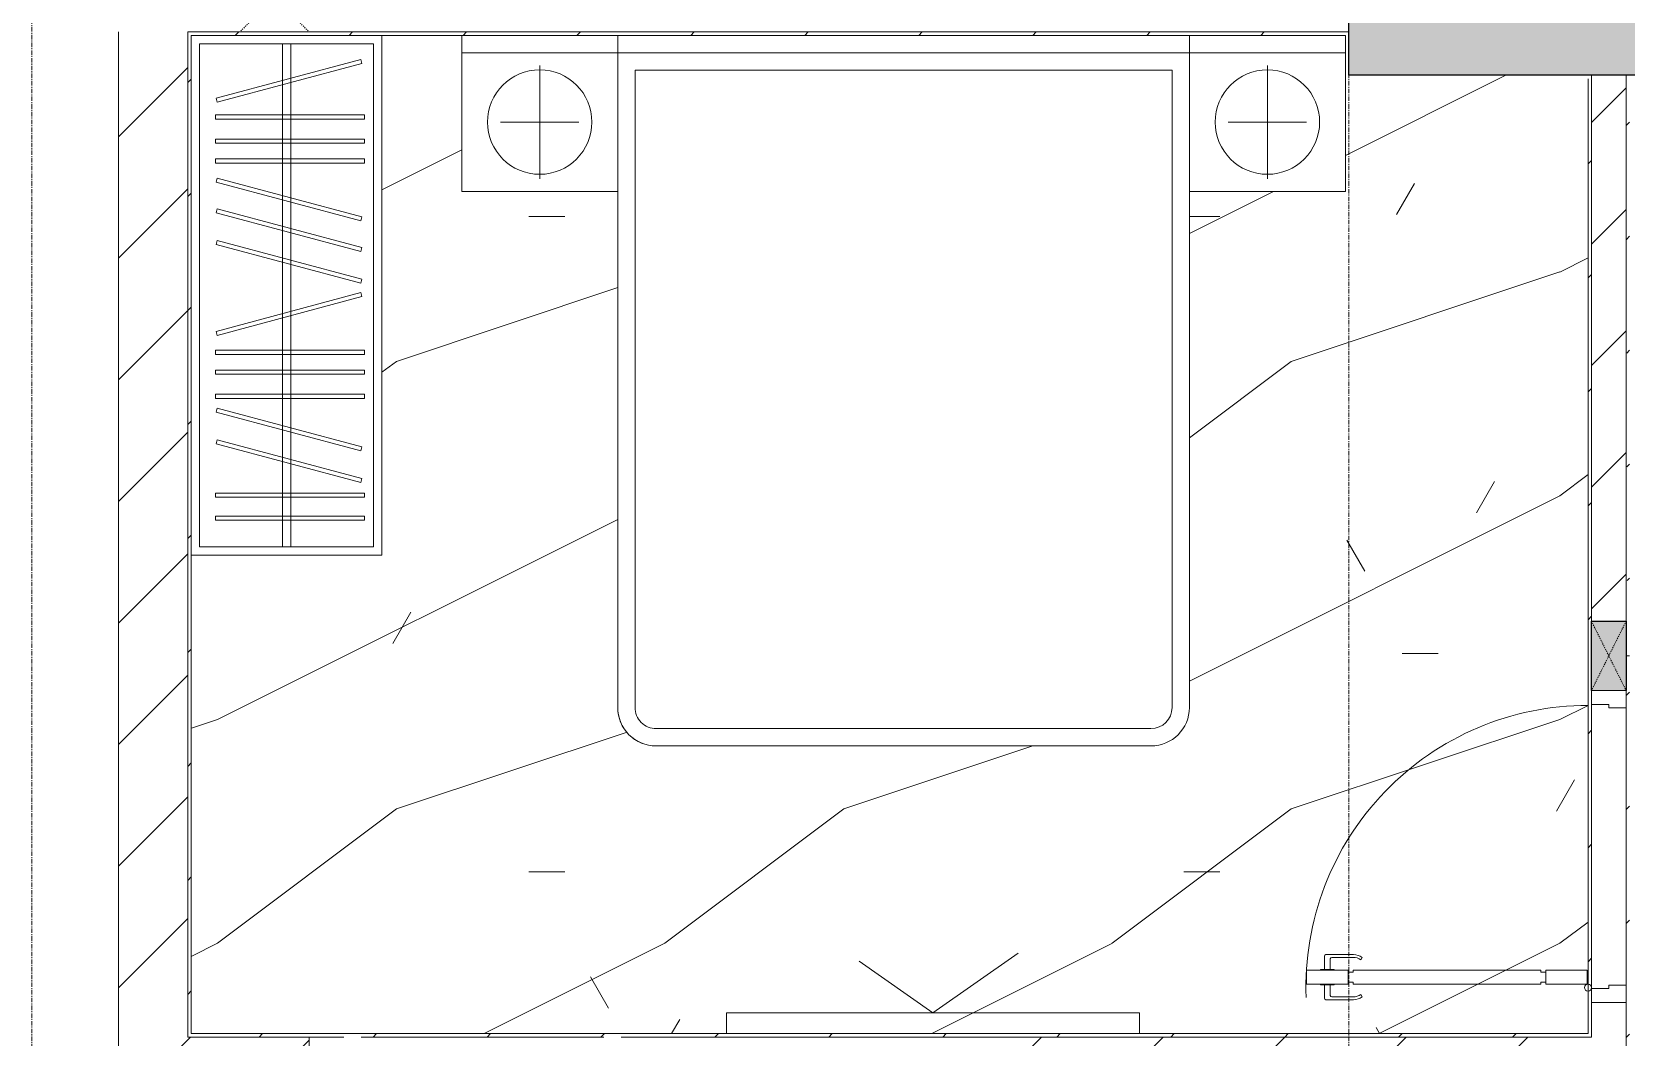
# Model space of a CAD drawing. Header units: millimetres. Extents: x 5121 to 246734, y -48180 to 129206.
# Drawn here: x 118253 to 122853, y 58737 to 61637 of the extents above; entities that cross this region are included whole.
import ezdxf

# ---------------------------------------------------------------- set-up
doc = ezdxf.new("R2010")
doc.units = ezdxf.units.MM
doc.linetypes.add('Dash', pattern=[6, 3, -3])
doc.linetypes.add('Grid Line', pattern=[22.225, 12.7, -3.175, 3.175, -3.175])
for name, color, linetype, lineweight in [('0-1', 7, 'Continuous', 5), ('A-DETL-GENF-1', 50, 'Continuous', 9), ('A-DOOR-1', 253, 'Continuous', 9), ('A-DOOR-2', 50, 'Continuous', 9), ('A-FLOR', 192, 'Continuous', 9), ('A-FLOR-PATT-1', 9, 'Continuous', 9), ('A-WALL-1', 250, 'Continuous', 18), ('A-WALL-PATT-1', 9, 'Continuous', 9), ('A-WALL-PATT-2', 50, 'Continuous', 9), ('A-WALL-PATT-3', 111, 'Continuous', 9), ('I-FURN-1', 253, 'Continuous', 9), ('S-COLS-2', 10, 'Continuous', 25), ('S-COLS-3', 50, 'Continuous', 9), ('S-COLS-4', 253, 'Continuous', 9), ('S-COLS-6', 52, 'Dash', 9), ('S-COLS-HDLN', 52, 'Dash', 9), ('S-COLS-HDLN-1', 50, 'Dash', 9), ('S-GRID-1', 1, 'Grid Line', 9)]:
    doc.layers.add(name, color=color, linetype=linetype, lineweight=lineweight)
pattern_1 = [(45, (0, 0), (-164.40233, 164.40233), [])]
pattern_2 = [(45, (0, 0), (-175.3625, 175.3625), [])]

# ---------------------------------------------------------------- blocks, each defined once
blk = doc.blocks.new('M_Concrete-Rectangular-Column2 - 450x1300-812578-TKCS_MB TỔNG THỂ TẦNG 1')
at = {"layer": 'S-COLS-3'}
blk.add_hatch(color=256, dxfattribs=at).paths.add_polyline_path([(650, 225), (-650, 225), (-650, -225), (650, -225), (650, 100)])
at = {"layer": 'S-COLS-2'}
for p, q in [((-650, 225), (650, 225)), ((-650, -225), (-650, 225)), ((650, 225), (650, -225)), ((650, -225), (-650, -225))]:
    blk.add_line(p, q, dxfattribs=at)
blk = doc.blocks.new('NCV_TKTC_KET CAU_rvt-1-TKCS_MB TỔNG THỂ TẦNG 1')
at = {"layer": 'S-COLS-3'}
blk.add_blockref('M_Concrete-Rectangular-Column2 - 450x1300-812578-TKCS_MB TỔNG THỂ TẦNG 1', (122702.6, 61736.9), dxfattribs=at)
blk = doc.blocks.new('DOOR_CW_01 CANH MO-PANEL KINH - DIW_01-900x2200-CỬA GỖ VÂN LAMINATE-553393-TKCS_MB TỔNG THỂ TẦNG 1')
at = {"layer": 'A-DETL-GENF-1'}
for p, q in [((-399, 831.8), (-397, 831.8)), ((-399, 792.2), (-399, 831.8)), ((-397, 872), (-357, 872)), ((-397, 752), (-397, 872)), ((-397, 792.2), (-397, 831.8)), ((-357, 872), (-357, 752)), ((-357, 792.2), (-357, 831.8)), ((-355, 831.8), (-357, 831.8)), ((-355, 792.2), (-355, 831.8)), ((-442, 737), (-442, 816.5)), ((-399, 820.5), (-438, 820.5)), ((-434, 799.5), (-434, 737)), ((-399, 803.5), (-430, 803.5)), ((-397, 792.2), (-399, 792.2)), ((-357, 792.2), (-355, 792.2)), ((-355, 820.5), (-316, 820.5)), ((-355, 803.5), (-324, 803.5)), ((-320, 799.5), (-320, 737)), ((-312, 737), (-312, 816.5)), ((-357, 752), (-397, 752)), ((-397, 738), (-391, 738)), ((-397, 738), (-397, 196)), ((-363, 752), (-391, 752)), ((-391, 752), (-391, 738)), ((-363, 738), (-363, 752)), ((-357, 738), (-363, 738)), ((-357, 196), (-357, 738)), ((-433.9, 711.2), (-427.3, 715.8)), ((-320.1, 711.2), (-326.7, 715.8)), ((-397, 196), (-391, 196)), ((-391, 196), (-391, 182)), ((-357, 196), (-363, 196)), ((-363, 182), (-363, 196)), ((-357, 182), (-397, 182)), ((-397, 182), (-397, 62)), ((-391, 182), (-363, 182)), ((-357, 62), (-357, 182)), ((-397, 62), (-357, 62))]:
    blk.add_line(p, q, dxfattribs=at)
blk.add_circle((-407, 60), 10, dxfattribs=at)
for centre, radius, start, end in [((-407, 60), 814, 360, 92), ((-438, 816.5), 4, 90, 180), ((-430, 799.5), 4, 90, 180), ((-324, 799.5), 4, 360, 90), ((-316, 816.5), 4, 0, 90), ((-397, 737), 45, 180, 215), ((-397, 737), 37, 180, 215), ((-357, 737), 37, 325, 0), ((-357, 737), 45, 325, 0)]:
    blk.add_arc(centre, radius, start, end, dxfattribs=at)
at = {"layer": 'A-DOOR-2'}
for p, q in [((-410, 50), (-450, 50)), ((-450, 50), (-450, -50)), ((-410, 0), (-410, 50)), ((-407, 50), (-382, 50)), ((450, 50), (410, 50)), ((410, 50), (410, 0)), ((450, -50), (450, 50)), ((-400, 0), (-410, 0)), ((-400, -50), (-400, 0)), ((410, 0), (400, 0)), ((400, 0), (400, -50)), ((-450, -50), (-400, -50)), ((400, -50), (450, -50))]:
    blk.add_line(p, q, dxfattribs=at)
blk = doc.blocks.new('G1_SOF - BO TRU - 100x200-V107-TKCS_MB TỔNG THỂ TẦNG 1')
at = {"layer": 'S-COLS-3'}
blk.add_hatch(color=256, dxfattribs=at).paths.add_polyline_path([(50, -100), (50, 100), (-50, 100), (-50, -100), (-45.2, -100)])
at = {"layer": 'S-COLS-2'}
for p, q in [((-50, -100), (-50, 100)), ((50, 100), (50, -100)), ((50, -100), (-50, -100))]:
    blk.add_line(p, q, dxfattribs=at)
at = {"layer": 'S-COLS-HDLN-1'}
for p, q in [((50, -100), (-50, 100)), ((-50, -100), (50, 100))]:
    blk.add_line(p, q, dxfattribs=at)
blk = doc.blocks.new('GIUONG NGU-2TAB-1600x2000 - GIUONG NGU-2TAB-1600x2000-851491-TKCS_MB TỔNG THỂ TẦNG 1')
at = {"layer": 'I-FURN-1'}
for p, q in [((569.6, 2050), (1997.1, 2050)), ((1997.1, 2050), (569.6, 2050)), ((1997.1, 2000), (569.6, 2000)), ((458.5, 50), (458.5, 1938.9)), ((458.5, 1938.9), (458.5, 50)), ((508.5, 1938.9), (508.5, 100)), ((2058.2, 100), (2058.2, 1938.9)), ((2108.2, 1938.9), (2108.2, 50)), ((2108.2, 50), (2108.2, 1938.9)), ((8.5, 50), (8.5, 450.3)), ((8.5, 450.3), (458.5, 450.3)), ((8.5, 450.3), (458.5, 450.3)), ((8.5, 50), (8.5, 450.3)), ((458.5, 450.3), (458.5, 50)), ((458.5, 450.3), (458.5, 50)), ((2108.2, 50), (2108.2, 450.3)), ((2108.2, 450.3), (2558.2, 450.3)), ((2108.2, 450.3), (2108.2, 50)), ((2558.2, 450.3), (2108.2, 450.3)), ((2558.2, 450.3), (2558.2, 50)), ((2558.2, 50), (2558.2, 450.3)), ((233.5, 86.8), (233.5, 413.5)), ((2333.2, 86.8), (2333.2, 413.5)), ((120.2, 250.2), (346.8, 250.2)), ((2446.5, 250.2), (2219.8, 250.2)), ((508.5, 100), (2058.2, 100)), ((458.5, 50), (8.5, 50)), ((8.5, 0), (8.5, 50)), ((8.5, 50), (458.5, 50)), ((458.5, 50), (8.5, 50)), ((2108.2, 50), (458.5, 50)), ((458.5, 50), (458.5, 0)), ((458.5, 0), (458.5, 50)), ((458.5, 50), (2108.2, 50)), ((458.5, 50), (2108.2, 50)), ((2558.2, 50), (2108.2, 50)), ((2108.2, 50), (2558.2, 50)), ((2108.2, 0), (2108.2, 50)), ((2108.2, 50), (2108.2, 0)), ((2108.2, 50), (2558.2, 50)), ((2558.2, 50), (2558.2, 0))]:
    blk.add_line(p, q, dxfattribs=at)
for centre in [(233.5, 250.2), (2333.2, 250.2)]:
    blk.add_circle(centre, 150.7, dxfattribs=at)
for centre, radius, start, end in [((569.6, 1938.9), 111.1, 90, 180), ((569.6, 1938.9), 111.1, 90, 180), ((1997.1, 1938.9), 111.1, 0, 90), ((1997.1, 1938.9), 111.1, 360, 90), ((569.6, 1938.9), 61.1, 90, 180), ((1997.1, 1938.9), 61.1, 360, 90)]:
    blk.add_arc(centre, radius, start, end, dxfattribs=at)
blk = doc.blocks.new('TU QUAN AO-SUITE ROOM_3 - TU QUAN AO-SUITE ROOM_3-V109-TKCS_MB TỔNG THỂ TẦNG 1')
at = {"layer": 'I-FURN-1'}
for p, q in [((0, -1500), (0, 0)), ((0, 0), (0, -1500)), ((-526, -24), (-24, -24)), ((-526, -1476), (-526, -24)), ((-526, -24), (-526, -600)), ((-287, -24), (-287, -576)), ((-263, -24), (-263, -576)), ((-24, -24), (-24, -1476)), ((-478.3, -181.1), (-61.3, -69.4)), ((-58.2, -80.9), (-475.2, -192.7)), ((-61.3, -69.4), (-58.2, -80.9)), ((-475.2, -192.7), (-478.3, -181.1)), ((-480.1, -229.7), (-50.1, -229.7)), ((-480.1, -241.7), (-480.1, -229.7)), ((-50.1, -229.7), (-50.1, -241.7)), ((-50.1, -241.7), (-480.1, -241.7)), ((-480.1, -299.2), (-50.1, -299.2)), ((-480.1, -311.2), (-480.1, -299.2)), ((-50.1, -311.2), (-480.1, -311.2)), ((-50.1, -299.2), (-50.1, -311.2)), ((-480.1, -356.4), (-50.1, -356.4)), ((-480.1, -368.4), (-480.1, -356.4)), ((-50.1, -356.4), (-50.1, -368.4)), ((-50.1, -368.4), (-480.1, -368.4)), ((-475.2, -411.5), (-478.3, -423.1)), ((-58.2, -523.3), (-475.2, -411.5)), ((-478.3, -423.1), (-61.3, -534.9)), ((-475.2, -500.3), (-478.3, -511.9)), ((-58.2, -612.1), (-475.2, -500.3)), ((-478.3, -511.9), (-61.3, -623.6)), ((-61.3, -534.9), (-58.2, -523.3)), ((-475.2, -591.5), (-478.3, -603.1)), ((-58.2, -703.3), (-475.2, -591.5)), ((-287, -576), (-287, -1476)), ((-263, -576), (-263, -1476)), ((-526, -1476), (-526, -600)), ((-478.3, -603.1), (-61.3, -714.9)), ((-61.3, -623.6), (-58.2, -612.1)), ((-61.3, -714.9), (-58.2, -703.3)), ((-478.3, -853.9), (-61.3, -742.1)), ((-58.2, -753.7), (-475.2, -865.5)), ((-61.3, -742.1), (-58.2, -753.7)), ((-475.2, -865.5), (-478.3, -853.9)), ((-480.1, -908.6), (-480.1, -920.6)), ((-480.1, -908.6), (-480.1, -920.6)), ((-50.1, -908.6), (-480.1, -908.6)), ((-50.1, -920.6), (-50.1, -908.6)), ((-480.1, -920.6), (-50.1, -920.6)), ((-480.1, -965.8), (-480.1, -977.8)), ((-480.1, -965.8), (-480.1, -977.8)), ((-50.1, -965.8), (-480.1, -965.8)), ((-50.1, -977.8), (-50.1, -965.8)), ((-480.1, -977.8), (-50.1, -977.8)), ((-480.1, -1035.3), (-480.1, -1047.3)), ((-480.1, -1035.3), (-480.1, -1047.3)), ((-50.1, -1035.3), (-480.1, -1035.3)), ((-480.1, -1047.3), (-50.1, -1047.3)), ((-50.1, -1047.3), (-50.1, -1035.3)), ((-475.2, -1075.3), (-478.3, -1086.9)), ((-478.3, -1086.9), (-61.3, -1198.6)), ((-58.2, -1187.1), (-475.2, -1075.3)), ((-475.2, -1166.5), (-478.3, -1178.1)), ((-478.3, -1178.1), (-61.3, -1289.9)), ((-58.2, -1278.3), (-475.2, -1166.5)), ((-61.3, -1198.6), (-58.2, -1187.1)), ((-61.3, -1289.9), (-58.2, -1278.3)), ((-480.1, -1320.5), (-480.1, -1332.5)), ((-480.1, -1320.5), (-480.1, -1332.5)), ((-50.1, -1320.5), (-480.1, -1320.5)), ((-480.1, -1332.5), (-50.1, -1332.5)), ((-50.1, -1332.5), (-50.1, -1320.5)), ((-480.1, -1386.9), (-480.1, -1398.9)), ((-480.1, -1386.9), (-480.1, -1398.9)), ((-50.1, -1386.9), (-480.1, -1386.9)), ((-480.1, -1398.9), (-50.1, -1398.9)), ((-50.1, -1398.9), (-50.1, -1386.9)), ((-550, -1500), (0, -1500)), ((0, -1500), (-550, -1500)), ((-24, -1476), (-526, -1476))]:
    blk.add_line(p, q, dxfattribs=at)
blk = doc.blocks.new('KE TIVI-2 - KE TIVI-2-842843-TKCS_MB TỔNG THỂ TẦNG 1')
at = {"layer": 'I-FURN-1'}
for p, q in [((-595.6, 0), (-595.6, -60)), ((595.6, -60), (595.6, 0)), ((-595.6, -60), (595.6, -60)), ((0, -60), (-245.7, -232.1)), ((213, -209.1), (0, -60))]:
    blk.add_line(p, q, dxfattribs=at)
blk = doc.blocks.new('NCV_TKTC_TANG 1_rvt-1-TKCS_MB TỔNG THỂ TẦNG 1')
at = {"layer": 'A-FLOR-PATT-1'}
h = blk.add_hatch(dxfattribs=at)
h.set_pattern_fill('FP_5', color=256, style=0, pattern_type=2)
h.set_pattern_definition([(0, (0, 0), (2519.68, 629.92), [103.937, -1785.823, 103.937, -1785.823, -10078.72]), (0, (0, 0), (2519.68, 629.92), [-3779.52, 103.937, -3675.583, 103.937, -1785.823, -4409.44]), (0, (0, 0), (2519.68, 629.92), [-9448.8, 103.937, -1155.903, 103.937, -3045.663]), (120, (944.9, 314.96), (-1805.3667, 1867.147), [103.937, -1785.823, 103.937, -11864.543]), (120, (944.9, 314.96), (-1805.3667, 1867.147), [-1993.697, -1785.823, 103.937, -3675.583, -6299.2]), (120, (944.9, 314.96), (-1805.3667, 1867.147), [-7559.04, 103.937, -1785.823, 103.937, -4305.503]), (120, (944.9, 314.96), (-1805.3667, 1867.147), [-9552.737, -1155.903, 103.937, -3045.663]), (240, (1259.84, 1574.8), (-714.3133, -2497.067), [103.937, -1785.823, 103.937, -11864.543]), (240, (1259.84, 1574.8), (-714.3133, -2497.067), [-1993.697, -1785.823, 103.937, -3675.583, -6299.2]), (240, (1259.84, 1574.8), (-714.3133, -2497.067), [-7559.04, 103.937, -1785.823, 103.937, -4305.503]), (240, (1259.84, 1574.8), (-714.3133, -2497.067), [-9552.737, -1155.903, 103.937, -3045.663])])
h.paths.add_polyline_path([(119948.5, 58746.9), (122742.6, 58746.9), (122742.6, 61501.9), (122752.6, 61501.9), (122752.6, 61511.9), (122052.6, 61511.9), (122052.6, 61626.9), (122042.5, 61626.9), (122042.5, 61176.6), (121592.5, 61176.6), (121592.5, 59688), (121588.7, 59659.3), (121577.6, 59632.5), (121559.9, 59609.5), (121536.9, 59591.8), (121510.1, 59580.7), (121477.6, 59576.9), (120053.9, 59576.9), (120025.2, 59580.7), (119998.4, 59591.8), (119975.4, 59609.5), (119957.7, 59632.5), (119946.6, 59659.3), (119942.8, 59688), (119942.8, 61176.6), (119492.8, 61176.6), (119492.8, 61626.9), (119262.6, 61626.9), (119262.6, 60126.9), (118712.6, 60126.9), (118714.6, 58746.9), (119052.5, 58746.9)])
h = blk.add_hatch(dxfattribs=at)
h.set_pattern_fill('FP_4', color=256, style=0, pattern_type=2)
h.set_pattern_definition([(216.87, (516.46, 1291.15), (3873.4454, 2582.3069), [645.575, -5810.175]), (206.565, (1291.15, 903.8), (-1291.1515, -1291.1492), [1443.55, -1443.55]), (198.435, (1291.15, 258.23), (-2582.2983, -1291.1527), [816.596, -3266.38])])
h.paths.add_polyline_path([(119948.5, 58746.9), (122742.6, 58746.9), (122742.6, 61501.9), (122752.6, 61501.9), (122752.6, 61511.9), (122052.6, 61511.9), (122052.6, 61626.9), (122042.5, 61626.9), (122042.5, 61176.6), (121592.5, 61176.6), (121592.5, 59688), (121588.7, 59659.3), (121577.6, 59632.5), (121559.9, 59609.5), (121536.9, 59591.8), (121510.1, 59580.7), (121477.6, 59576.9), (120053.9, 59576.9), (120025.2, 59580.7), (119998.4, 59591.8), (119975.4, 59609.5), (119957.7, 59632.5), (119946.6, 59659.3), (119942.8, 59688), (119942.8, 61176.6), (119492.8, 61176.6), (119492.8, 61626.9), (119262.6, 61626.9), (119262.6, 60126.9), (118712.6, 60126.9), (118714.6, 58746.9), (119052.5, 58746.9)])
at = {"layer": 'A-WALL-PATT-1'}
h = blk.add_hatch(dxfattribs=at)
h.set_pattern_fill('FP_2', color=256, style=0, pattern_type=2)
h.set_pattern_definition(pattern_2)
h.paths.add_polyline_path([(122752.6, 56836.9), (122852.6, 56836.9), (122852.6, 57737.3), (122752.6, 57737.3), (122752.6, 57142.6)])
h.paths.add_polyline_path([(122852.6, 58537.3), (122852.6, 58836.9), (122752.6, 58836.9), (122752.6, 58537.3), (122802.9, 58537.3)])
h.paths.add_polyline_path([(122752.6, 59936.9), (122852.6, 59936.9), (122852.6, 61511.9), (122752.6, 61511.9), (122752.6, 61300.1)])
h = blk.add_hatch(dxfattribs=at)
h.set_pattern_fill('FP_2', color=256, style=0, pattern_type=2)
h.set_pattern_definition(pattern_2)
h.paths.add_polyline_path([(120872.9, 58636.9), (122752.6, 58636.9), (122752.6, 58736.9), (120852.6, 58736.9), (120852.6, 58636.9)])
at = {"layer": 'A-WALL-PATT-2'}
h = blk.add_hatch(dxfattribs=at)
h.set_pattern_fill('FP_10', color=256, style=0, pattern_type=2)
h.set_pattern_definition(pattern_1)
h.paths.add_polyline_path([(118712.6, 58746.9), (118712.6, 61636.9), (118702.6, 61636.9), (118702.6, 58746.9), (118707.6, 58746.9)])
h = blk.add_hatch(dxfattribs=at)
h.set_pattern_fill('FP_10', color=256, style=0, pattern_type=2)
h.set_pattern_definition(pattern_1)
h.paths.add_polyline_path([(119052.5, 61626.9), (122052.6, 61626.9), (122052.6, 61636.9), (118712.6, 61636.6), (118713.8, 61626.9), (118970.6, 61626.9)])
h = blk.add_hatch(dxfattribs=at)
h.set_pattern_fill('FP_10', color=256, style=0, pattern_type=2)
h.set_pattern_definition(pattern_1)
h.paths.add_polyline_path([(122857.6, 59946.9), (122862.6, 59946.9), (122862.6, 61511.9), (122852.6, 61511.9), (122855.7, 59946.9)])
h = blk.add_hatch(dxfattribs=at)
h.set_pattern_fill('FP_10', color=256, style=0, pattern_type=2)
h.set_pattern_definition(pattern_1)
h.paths.add_polyline_path([(122750, 58746.9), (122752.6, 58746.9), (122752.6, 61501.9), (122742.6, 61501.9), (122742.6, 58746.9)])
h = blk.add_hatch(dxfattribs=at)
h.set_pattern_fill('FP_10', color=256, style=0, pattern_type=2)
h.set_pattern_definition(pattern_1)
h.paths.add_polyline_path([(123948, 59936.9), (124552.6, 59936.9), (124552.6, 59946.9), (122852.6, 59946.9), (122852.6, 59936.9), (123852.6, 59936.9)])
h = blk.add_hatch(dxfattribs=at)
h.set_pattern_fill('FP_10', color=256, style=0, pattern_type=2)
h.set_pattern_definition(pattern_1)
h.paths.add_polyline_path([(122862.6, 56636.9), (122862.6, 59836.9), (122852.6, 59836.9), (122852.6, 56636.9)])
h = blk.add_hatch(dxfattribs=at)
h.set_pattern_fill('FP_10', color=256, style=0, pattern_type=2)
h.set_pattern_definition(pattern_1)
h.paths.add_polyline_path([(122752.6, 58736.9), (122750, 58746.9), (118702.6, 58746.9), (118702.6, 58736.9), (122417.9, 58736.9)])
at = {"layer": 'A-WALL-1'}
for p, q in [((118712.6, 61636.9), (118702.6, 61636.9)), ((118702.6, 61636.9), (118702.6, 58746.9)), ((122052.6, 61636.9), (118712.6, 61636.9)), ((118712.6, 58746.9), (118712.6, 61626.9)), ((118712.6, 61626.9), (122042.6, 61626.9)), ((122752.6, 61511.9), (122752.6, 59936.9)), ((122852.6, 59936.9), (122852.6, 61511.9)), ((122742.6, 61501.9), (122742.6, 58746.9)), ((122752.6, 59936.9), (122752.6, 61501.9)), ((122862.6, 59836.9), (122852.6, 59836.9)), ((122752.6, 58876.9), (122752.6, 59696.9)), ((122852.6, 59686.9), (122852.6, 58886.9)), ((122752.6, 58746.9), (122752.6, 58836.9)), ((122752.6, 58836.9), (122752.6, 58736.9)), ((122852.6, 58836.9), (122852.6, 58537.3)), ((122852.6, 58537.3), (122852.6, 58836.9)), ((118702.6, 58746.9), (118702.6, 58736.9)), ((122742.6, 58746.9), (118712.6, 58746.9)), ((122752.6, 58736.9), (122752.6, 58746.9)), ((118702.6, 58736.9), (119152.6, 58736.9)), ((119202.6, 58736.9), (119902.6, 58736.9)), ((119952.6, 58736.9), (122752.6, 58736.9))]:
    blk.add_line(p, q, dxfattribs=at)
at = {"layer": 'A-DOOR-1', "rotation": 90.00000000000084}
blk.add_blockref('DOOR_CW_01 CANH MO-PANEL KINH - DIW_01-900x2200-CỬA GỖ VÂN LAMINATE-553393-TKCS_MB TỔNG THỂ TẦNG 1', (122802.6, 59286.9), dxfattribs=at)
at = {"layer": 'I-FURN-1'}
blk.add_blockref('TU QUAN AO-SUITE ROOM_3 - TU QUAN AO-SUITE ROOM_3-V109-TKCS_MB TỔNG THỂ TẦNG 1', (119262.6, 61626.9), dxfattribs=at)
at = {"layer": 'I-FURN-1', "rotation": 180}
for name, p in [('GIUONG NGU-2TAB-1600x2000 - GIUONG NGU-2TAB-1600x2000-851491-TKCS_MB TỔNG THỂ TẦNG 1', (122051, 61626.9)), ('KE TIVI-2 - KE TIVI-2-842843-TKCS_MB TỔNG THỂ TẦNG 1', (120852.6, 58746.9))]:
    blk.add_blockref(name, p, dxfattribs=at)
at = {"layer": 'S-COLS-4', "rotation": 180}
blk.add_blockref('G1_SOF - BO TRU - 100x200-V107-TKCS_MB TỔNG THỂ TẦNG 1', (122802.6, 59836.9), dxfattribs=at)
blk = doc.blocks.new('G1_SOF - BO TRU - 200x200-3051103-TKCS_MB TỔNG THỂ TẦNG 1')
at = {"layer": 'S-COLS-HDLN'}
for p, q in [((-100, -100), (100, 100)), ((100, -100), (-100, 100))]:
    blk.add_line(p, q, dxfattribs=at)

msp = doc.modelspace()

# ---------------------------------------------------------------- hatches: boundary and pattern name
at = {"layer": 'A-WALL-PATT-3'}
h = msp.add_hatch(dxfattribs=at)
h.set_pattern_fill('FP_1', color=256, style=0, pattern_type=2)
h.set_pattern_definition(pattern_2)
h.paths.add_polyline_path([(118502.6, 58736.9), (118702.6, 58736.9), (118702.6, 61636.9), (118502.6, 61636.9), (118502.6, 59914.3)])
h = msp.add_hatch(dxfattribs=at)
h.set_pattern_fill('FP_1', color=256, style=0, pattern_type=2)
h.set_pattern_definition(pattern_2)
h.paths.add_polyline_path([(118893.2, 58536.9), (119052.5, 58536.9), (119052.5, 58736.9), (118502.5, 58736.3), (118502.6, 58536.9), (118853.8, 58536.9)])

# ---------------------------------------------------------------- linework, layer by layer
at = {"layer": 'A-FLOR'}
msp.add_line((118502.5, 58736.9), (118502.5, 61636.9), dxfattribs=at)
at = {"layer": 'A-WALL-1'}
for p, q in [((118502.6, 61636.9), (118502.6, 58736.9)), ((118702.6, 58736.9), (118702.6, 61636.9)), ((118502.5, 58736.9), (118502.5, 57686.9)), ((119052.5, 58736.9), (118702.6, 58736.9)), ((119052.5, 56835.3), (119052.5, 58736.9))]:
    msp.add_line(p, q, dxfattribs=at)
at = {"layer": 'S-GRID-1'}
for p, q in [((122052.6, 23210.6), (122052.6, 78232.7)), ((118252.6, 23210.6), (118252.6, 74295.7))]:
    msp.add_line(p, q, dxfattribs=at)

# ---------------------------------------------------------------- block references
at = {"layer": '0-1'}
for name in ['NCV_TKTC_KET CAU_rvt-1-TKCS_MB TỔNG THỂ TẦNG 1', 'NCV_TKTC_TANG 1_rvt-1-TKCS_MB TỔNG THỂ TẦNG 1']:
    msp.add_blockref(name, (0, 0), dxfattribs=at)
at = {"layer": 'S-COLS-6', "rotation": 180}
msp.add_blockref('G1_SOF - BO TRU - 200x200-3051103-TKCS_MB TỔNG THỂ TẦNG 1', (118952.5, 61736.9), dxfattribs=at)

doc.saveas('drawing.dxf')
